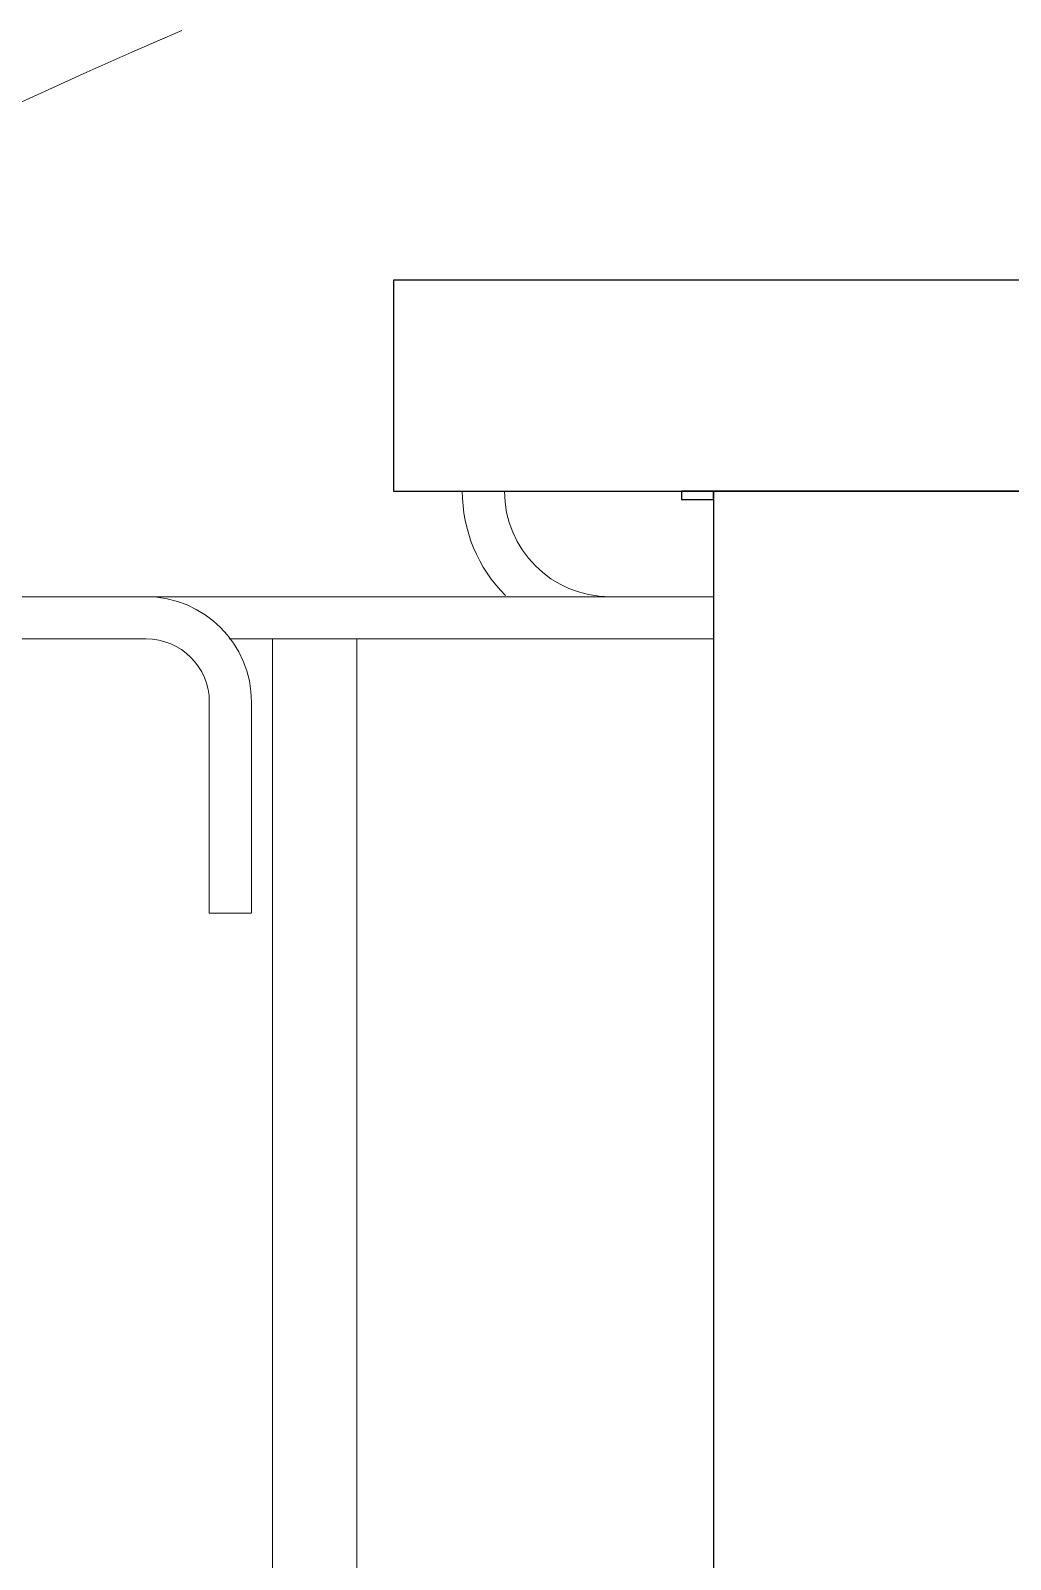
# Model space of a CAD drawing. Header units: inches. Extents: x 22 to 382261, y 22 to 371281.
# Drawn here: x 45810 to 46274, y 144200 to 144925 of the extents above; entities that cross this region are included whole.
import ezdxf

# ---------------------------------------------------------------- set-up
doc = ezdxf.new("R2010")
doc.units = ezdxf.units.IN
doc.header["$MEASUREMENT"] = 0
for name, color, linetype, lineweight in [('G-IMPT', 8, 'Continuous', 9), ('I-FURN', 30, 'Continuous', 9), ('Q-CASE', 31, 'Continuous', 9)]:
    doc.layers.add(name, color=color, linetype=linetype, lineweight=lineweight)

# ---------------------------------------------------------------- blocks, each defined once
blk = doc.blocks.new('Bar_Stool_-_Stivi_6177_0001 - Bar_Stool_-_Stivi_6177_0001-886307-Section A-A')
at = {"layer": 'I-FURN', "flags": 128}
for points in [[(19634.1, 4659.78), (19634.5, 4659.85), (19634.89, 4659.91), (19635.29, 4659.96), (19635.69, 4659.99), (19636.09, 4660), (19636.2, 4660)], [(19636.2, 4660), (19636.35, 4660), (19636.81, 4660), (19637.56, 4660), (19638.62, 4660), (19639.98, 4660), (19641.64, 4660), (19643.6, 4660), (19645.84, 4660), (19648.38, 4660), (19651.2, 4660), (19654.29, 4660), (19657.67, 4660), (19661.31, 4660), (19665.22, 4660), (19669.38, 4660), (19673.8, 4660), (19674.72, 4660)], [(19674.72, 4660), (19671.74, 4660), (19667.44, 4660), (19663.39, 4660), (19659.6, 4660), (19656.08, 4660), (19652.83, 4660), (19649.86, 4660), (19647.18, 4660), (19644.77, 4660), (19642.66, 4660), (19640.84, 4660), (19639.32, 4660), (19638.1, 4660), (19637.18, 4660), (19636.56, 4660), (19636.24, 4660), (19636.2, 4660)], [(19636.2, 4640), (19635.8, 4640.01), (19635.4, 4640.03), (19635, 4640.07), (19634.6, 4640.13), (19634.21, 4640.2), (19633.82, 4640.29), (19633.43, 4640.39), (19633.05, 4640.51), (19632.67, 4640.64), (19632.3, 4640.79), (19631.94, 4640.95), (19631.58, 4641.13)], [(19674.72, 4640), (19671.74, 4640), (19667.44, 4640), (19663.39, 4640), (19659.6, 4640), (19656.08, 4640), (19652.83, 4640), (19649.86, 4640), (19647.18, 4640), (19644.77, 4640), (19642.66, 4640), (19640.84, 4640), (19639.32, 4640), (19638.1, 4640), (19637.18, 4640), (19636.56, 4640), (19636.24, 4640), (19636.2, 4640)], [(19636.2, 4640), (19636.35, 4640), (19636.81, 4640), (19637.56, 4640), (19638.62, 4640), (19639.98, 4640), (19641.64, 4640), (19643.6, 4640), (19645.84, 4640), (19648.38, 4640), (19651.2, 4640), (19654.29, 4640), (19657.67, 4640), (19661.31, 4640), (19665.22, 4640), (19669.38, 4640), (19673.8, 4640), (19674.72, 4640)]]:
    blk.add_lwpolyline(points, dxfattribs=at)
at = {"layer": 'I-FURN'}
for radius, end in [(70, 225), (50, 270)]:
    blk.add_arc((19626.2, 5250), radius, 180, end, dxfattribs=at)
blk = doc.blocks.new('Bar_Stool_-_Stivi_6177_0001 - Bar_Stool_-_Stivi_6177_0001-V44-Section A-A')
at = {"layer": 'I-FURN'}
for p, q in [((19675.38, 5200), (19406.2, 5200)), ((19445.66, 5180), (19675.38, 5180)), ((19466.2, 5180), (19466.2, 4659.86)), ((19506.2, 4658.75), (19506.2, 5180))]:
    blk.add_line(p, q, dxfattribs=at)
blk = doc.blocks.new('Bar_Stool_-_Stivi_6177_0001 - Bar_Stool_-_Stivi_6177_0001-V45-Section A-A')
at = {"layer": 'I-FURN'}
for p, q in [((19406.2, 5200), (19006.2, 5200)), ((19006.2, 5180), (19406.2, 5180)), ((19436.2, 5150), (19436.2, 5050)), ((19456.2, 5050), (19456.2, 5150)), ((19436.2, 5050), (19456.2, 5050))]:
    blk.add_line(p, q, dxfattribs=at)
for radius, start in [(50, 360), (30, 0)]:
    blk.add_arc((19406.2, 5150), radius, start, 90, dxfattribs=at)
blk = doc.blocks.new('Casework 30 - Casework 30-869156-Section A-A')
at = {"layer": 'Q-CASE', "lineweight": 25}
for p, q in [((19979.65, 5350), (19523.53, 5350)), ((19523.53, 5350), (19523.53, 5250)), ((19523.53, 5250), (19979.65, 5250)), ((19675.38, 5250), (19660.19, 5250)), ((19660.19, 5250), (19660.19, 5246.06)), ((19675.38, 5246.06), (19675.38, 5250)), ((19827.41, 5250), (19675.38, 5250)), ((19675.38, 5250), (19675.38, 4350)), ((19660.19, 5246.06), (19675.38, 5246.06))]:
    blk.add_line(p, q, dxfattribs=at)
blk = doc.blocks.new('PLANTA_91 - PLANTA_ICV_DWG-884031-Section A-A')
at = {"layer": 'G-IMPT'}
for p, q in [((19399.41, 5458.1), (19423.22, 5468.41)), ((19408.12, 5462.01), (19423.22, 5468.41)), ((19399.41, 5458.1), (19378.02, 5448.62)), ((19336.3, 5429.76), (19378.02, 5448.62))]:
    blk.add_line(p, q, dxfattribs=at)
blk = doc.blocks.new('PLANTA_91 - PLANTA_91-884042-Section A-A')
blk.add_blockref('PLANTA_91 - PLANTA_ICV_DWG-884031-Section A-A', (0, 0))

msp = doc.modelspace()

# ---------------------------------------------------------------- block references
at = {"layer": 'I-FURN'}
for name in ['PLANTA_91 - PLANTA_91-884042-Section A-A', 'Bar_Stool_-_Stivi_6177_0001 - Bar_Stool_-_Stivi_6177_0001-V45-Section A-A', 'Bar_Stool_-_Stivi_6177_0001 - Bar_Stool_-_Stivi_6177_0001-V44-Section A-A', 'Bar_Stool_-_Stivi_6177_0001 - Bar_Stool_-_Stivi_6177_0001-886307-Section A-A']:
    msp.add_blockref(name, (26458.3, 139456.14), dxfattribs=at)
at = {"layer": 'Q-CASE'}
msp.add_blockref('Casework 30 - Casework 30-869156-Section A-A', (26458.3, 139456.14), dxfattribs=at)

doc.saveas('drawing.dxf')
